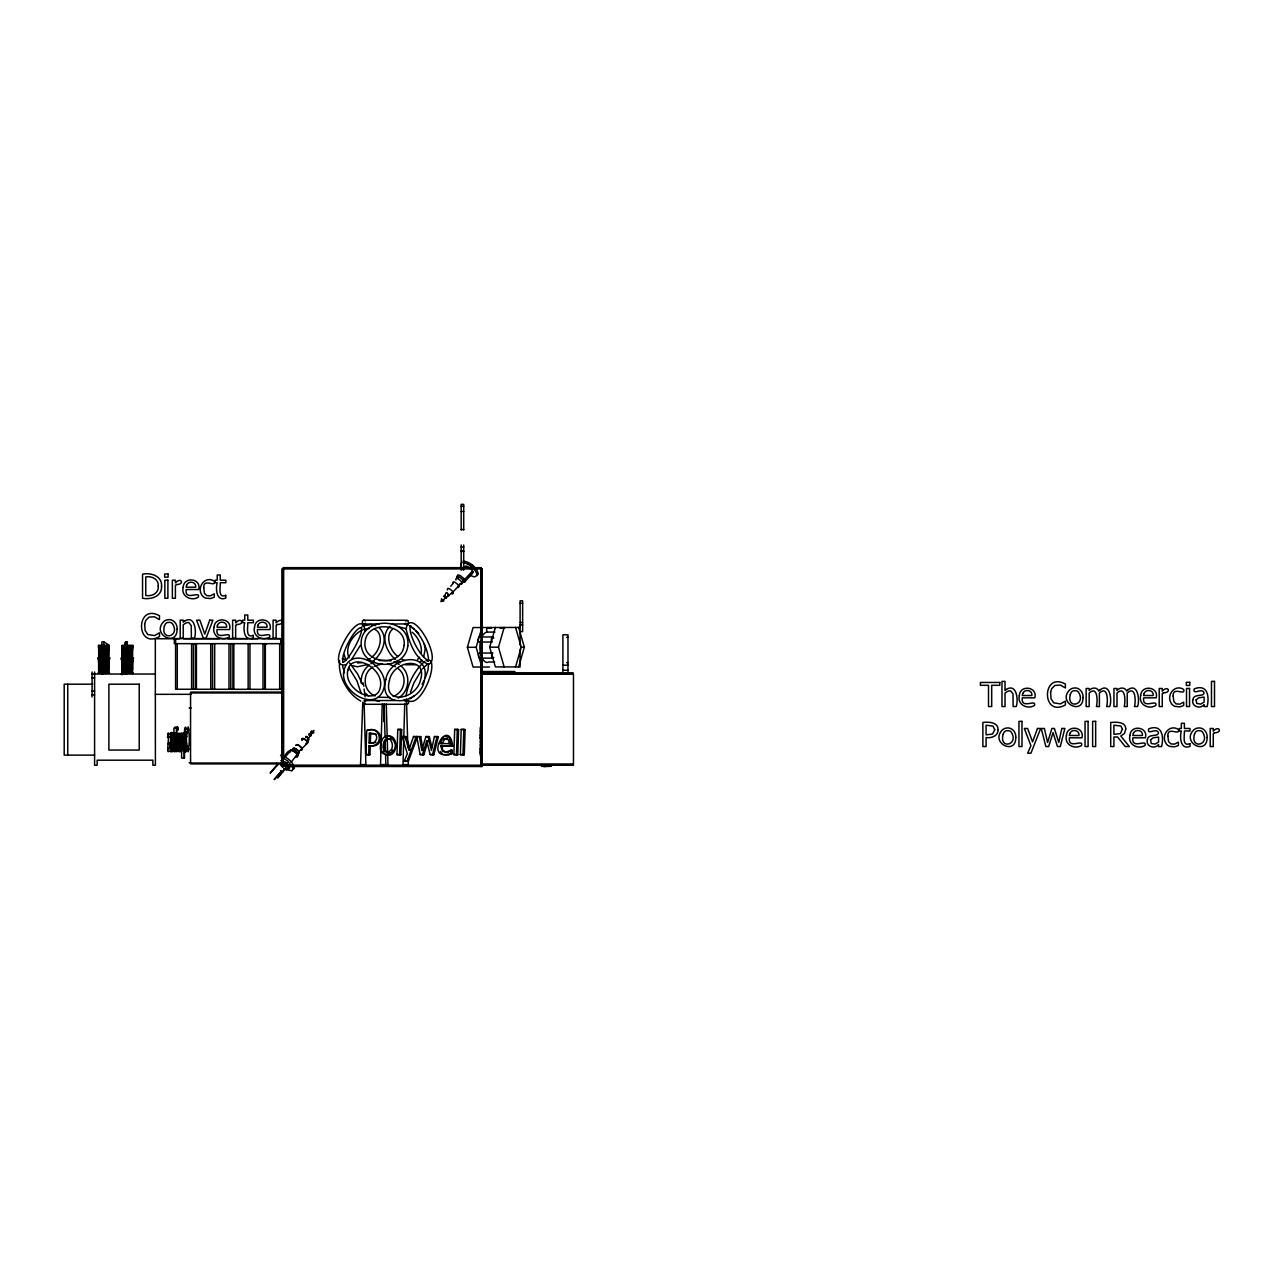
<?xml version="1.0" encoding="UTF-8"?>
<svg xmlns="http://www.w3.org/2000/svg" width="1284" height="1284" viewBox="0 0 1284 1284"><rect width="100%" height="100%" fill="white"/><g stroke="black" fill="none" stroke-linecap="round" stroke-linejoin="round"><path stroke-width="1.5" d="M480.473 742.345L480.393 737.337M480.842 744.897L480.842 740.724M480.377 738.316L480.409 733.838M480.473 739.167L480.441 734.913M480.81 747.882L480.842 743.918M101.805 656.943L101.821 654.503M101.821 670.97L101.821 669.911M101.805 654.503L101.821 651.405M101.805 671.997L101.821 670.97M101.805 665.706L101.821 664.55M480.505 736.181L480.457 730.837M480.81 751.926L480.826 746.903M101.821 651.405L101.821 650.523M101.805 669.911L101.821 668.932M101.805 667.969L101.821 665.706M101.805 650.523L101.821 647.778M101.805 668.932L101.821 667.969M101.805 664.55L101.821 661.725M101.805 660.859L101.821 659.864M101.805 647.778L101.821 646.911M101.805 661.725L101.821 660.859M101.805 659.864L101.821 658.997M101.805 646.911L101.821 646.077M480.537 733.597L480.505 728.51M480.794 749.487L480.569 753.82M480.81 754.543L480.778 750.466M101.805 645.29L101.901 641.936L103.892 641.936L109.349 645.29L98.37 645.29M125.094 645.74L125.19 642.385L127.164 642.385M361.269 683.232C360.547 676.283 363.661 669.044 369.391 665M382.231 704.097L380.529 764.574L387.977 764.574L386.259 704.097M383.884 721.656L384.381 704.097M404.733 704.097L403.015 764.574L408.328 764.574L408.151 758.732M186.501 743.596L186.292 732.057M369.969 754.735L365.924 754.575L366.694 730.532C383.194 724.385 386.099 749.294 368.973 745.603L368.685 754.575L369.969 754.735L370.257 745.763M373.74 742.954L369.054 742.874L369.359 733.276L376.597 734.352M370.338 743.035L370.659 733.437L369.359 733.276M396.965 754.575L397.783 729.44L400.399 729.44L401.683 729.601L400.881 754.735L396.965 754.575L400.881 754.735M399.597 754.575L400.399 729.44M448.581 752.28L442.611 751.397L440.669 745.86L452.738 746.02C448.533 714.835 422.677 762.84 450.909 753.467L451.021 750.161L445.596 752.344M452.738 746.02L451.454 745.86L449.978 738.027L445.275 736.358M443.542 754.543L448.405 755.024L452.193 753.628L452.305 750.321L450.861 750.161M453.862 754.575L454.68 729.44L457.297 729.44L458.581 729.601L457.778 754.735L453.862 754.575L457.778 754.735M456.478 754.575L457.297 729.44M460.378 754.575L461.197 729.44L463.813 729.44L465.097 729.601L464.294 754.735L460.378 754.575L464.294 754.735M462.994 754.575L463.813 729.44M480.521 731.318L480.633 726.487L480.81 729.601M480.569 731.607L480.746 730.243M480.746 756.035L480.585 752.841M364.977 631.343C362.329 601.522 322.172 670.216 346.086 664.614M406.065 695.607C408.328 682.799 414.732 670.136 424.587 661.517M421.088 653.508C422.532 646.654 418.343 637.105 412.132 632.209M126.699 655.723L126.811 654.503M126.699 656.943L126.811 655.723M126.811 669.911L126.699 671.997M126.699 654.503L126.811 653.476M126.699 652.449L126.811 650.523M126.699 653.476L126.811 652.449M126.683 665.706L126.811 664.55M126.667 666.829L126.811 665.706M126.667 667.969L126.811 666.829M126.683 669.911L126.811 668.932M480.617 728.285L480.617 727.466L480.842 733.341M480.697 755.746L480.681 756.565L480.441 748.187M126.683 650.523L126.811 649.56M126.683 668.932L126.811 667.969M126.683 648.741L126.811 647.778M126.683 663.619L126.811 662.672M126.699 649.56L126.811 648.741M126.683 662.672L126.811 661.725M126.683 664.55L126.811 663.619M291.003 762.439L297.792 753.596C299.702 748.572 312.831 741.863 307.117 736.839M126.651 660.859L126.811 659.864M189.133 748.636L188.106 751.798L187.143 745.908C190.048 756.517 189.936 721.993 187.175 732.747L184.623 732.747L185.602 729.569M126.667 647.778L126.811 646.911M126.667 661.725L126.811 660.859M174.142 750.305L173.934 751.365M103.218 658.997L103.025 674.052M126.667 659.864L126.811 658.997M126.667 646.911L126.811 646.077M171.639 746.855C168.702 758.218 173.886 718.976 170.034 737.417L167.53 737.417L168.252 732.859L168.894 734.384M180.37 734.175L181.269 733.469M184.238 736.759L186.742 736.759L186.742 733.678C179.407 726.792 182.89 756.196 184.11 750.45L184.11 758.025M167.546 737.417L167.706 736.583M170.05 737.417L170.772 735.427L170.194 750.145A6.901 0.899 -90 0 0 170.66 751.686L171.655 746.855M416.738 736.534L420.141 754.575L423.832 754.735L428.053 740.82L426.769 740.659L430.124 754.575L433.832 754.735L438.358 736.695L434.441 736.534L431.392 750.498L428.07 736.534L429.354 736.695L431.857 747.176M172.634 750.418L172.008 751.862L171.414 750.466M440.749 743.532C440.219 737.321 450.331 736.839 448.967 743.532L450.267 743.693L440.749 743.532L442.033 743.693L444.794 739.054L447.554 738.782M171.414 734.191L172.249 732.939A7.206 0.947 -90 0 1 172.441 733.421M439.497 743.725L439.931 741.863M103.892 641.936L103.218 657.729M126.667 645.29L127.469 641.936L125.495 641.936L125.383 674.052M430.124 754.575L432.548 754.575L437.074 736.534L438.358 736.695M184.623 732.747C184.318 732.121 184.447 725.123 186.164 727.691M187.143 732.747L188.106 726.84L189.133 730.147M308.706 738.172L313.986 730.436M489.461 667.038L473.09 667.038L467.392 647.297L473.09 627.555L520.1 627.443M481.869 667.038L476.171 647.297L481.869 627.555M520.1 649.158L520.1 666.926L495.383 666.926L489.686 647.184L495.383 627.443M504.163 666.926L498.465 647.184L504.163 627.443M515.558 666.926L521.272 647.184L515.558 627.443M518.64 666.926L524.337 647.184L518.64 627.443M429.354 736.695L425.903 736.534L421.762 750.498L419.467 736.534L420.767 736.695L423.046 750.659M420.141 754.575L422.548 754.575L426.769 740.659M168.846 742.489L168.188 744.014M410.495 692.172L413.833 682.992L421.858 669.558M408.842 749.888L405.038 736.534L406.322 736.695L410.142 750.049L408.842 749.888L413.512 736.534L420.767 736.695M168.814 748.315L168.348 749.23L167.883 747.834M339.65 660.522C337.58 675.416 347.563 694.018 360.788 701.064M183.034 733.405L184.11 735.186L184.11 733.292M406.322 736.695L402.213 736.534L407.301 753.692L404.283 761.219L408.36 761.38L417.525 736.695M178.283 733.549C181.445 733.694 179.455 744.656 179.824 748.139A6.998 0.915 -90 0 1 179.359 751.188L178.219 750.337L178.219 746.919C179.937 752.873 179.696 739.937 179.487 738.284C179.086 735.299 175.459 732.217 182.087 733.678L182.087 736.759M277.216 764.542L270.154 773.161L277.729 764.927L276.622 763.338M274.054 779.292L281.613 771.026L274.567 779.597M277.328 777.51L284.887 769.277L277.825 777.895M281.517 771.267L282.689 771.941L281.373 771.106M291.388 750.225L294.068 750.129L297.792 753.596M296.01 745.234L298.546 745.153L302.077 748.428M311.338 731.399L313.537 732.185M423.608 657.344L425.181 649.174L424.25 643.846M425.277 677.872L427.941 670.312L428.519 664.326C442.98 659.109 410.928 604.491 406.065 628.935C409.163 641.888 415.069 659.446 428.551 664.358C428.615 662.897 427.716 663.828 422.789 668.499M406.258 699.042C418.247 711.721 436.688 670.344 430.654 660.827M427.861 661.324L428.647 659.767L425.951 660.827M422.179 684.324L423.832 681.034M360.306 645.403L351.607 659.462M391.829 750.899L392.342 749.92M296.058 745.185L296.636 744.656A4.205 1.589 41 0 1 298.707 745.25L301.082 747.127A3.724 1.412 41 0 1 302.366 749.166L301.804 750.193A4.205 1.589 41 0 1 301.242 750.177M311.354 731.382C311.948 729.713 315.366 733.966 312.782 732.923M276.477 763.338L276.734 765.103L277.633 764.975M419.627 657.167L417.573 659.462M405.134 701.706L406.627 700.534M410.366 625.661C407.75 633.205 420.012 656.959 428.407 660.698M168.798 751.317L168.14 751.686A6.901 0.899 -90 0 1 167.674 750.145L168.589 736.053M408.392 623.318L408.087 620.637L405.423 620.958M171.847 736.551L172.666 751.365M444.136 596.739L446.206 592.582A2.279 0.867 41 0 1 447.33 592.903L449.079 595.583A2.311 0.867 41 0 1 447.522 595.038M450.78 586.226L452.931 583.658M283.941 757.544C287.841 749.182 293.089 747.673 297.631 754.815M284.679 757.56L291.308 749.952L296.331 753.13A4.831 1.83 41 0 1 298 755.778L297.278 757.111A5.457 2.07 41 0 1 295.625 756.822M282.544 766.981L283.7 765.649M281.18 762.407L285.642 763.98L286.797 762.648L289.654 767.752L288.499 769.084L285.513 768.025M471.324 566.437L472.48 565.104L474.374 568.507M443.574 600.479L442.306 600.671L441.423 598.938L443.718 600.896L441.487 599.917L441.022 601.65L452.963 591.988L472.544 570.979L472.801 573.001L464.455 582.166L462.802 581.877M463.717 582.15L464.744 580.962M468.098 577.11L471.453 573.242M390.047 626.351C379.936 635.628 386.211 652.047 395.504 659.462M421.89 660.185L419.659 662.608M311.45 731.655L308.754 735.042M171.815 736.551L172.666 733.292M365.426 623.27C361.318 626.752 361.318 617.54 365.378 620.958M441.519 738.798L443.879 736.839M365.378 703.584L364.11 704.29L407.188 704.29C411.169 702.894 406.579 698.255 403.641 700.518M284.647 764.429L285.128 765.858M371.622 657.247C381.171 650.33 383.884 632.739 374.286 629.144M372.633 661.469C382.327 654.262 389.261 637.747 379.406 627.972M392.471 629.24C385.248 635.098 389.277 650.25 397.896 656.509M372.922 666.958C361.703 673.153 362.874 691.225 375.056 695.976M398.265 698.095C409.66 691.498 411.329 673.683 400.592 665.722M413.833 696.024C410.639 698.127 410.864 699.218 409.596 698.319M452.305 750.321L450.106 751.686M179.198 751.75L178.412 750.209M185.602 751.798L185.458 749.439C186.228 760.305 182.681 730.628 186.742 733.678M361.96 630.203C352.201 634.954 344.465 648.035 349.055 657.793M367.513 660.201L370.37 658.435M461.903 562.504L460.587 564.045L461.486 567.095M477.038 575.553L478.37 574.028C476.781 567.384 469.848 561.622 463.059 561.172M307.678 739.199A2.279 0.867 41 0 0 308.802 739.52L307.566 737.128A2.311 0.867 41 0 0 305.929 736.502L306.073 737.786M291.308 749.952L289.847 751.381A4.831 1.83 41 0 0 290.152 752.071M281.79 771.331L280.554 770.625L281.244 771.074M293.121 769.597L294.437 768.057C293.073 761.605 286.653 756.854 280.538 755.153M428.471 660.602L427.476 660.746M370.867 663.764L374.43 662.03M374.43 666.219L382.471 663.668M393.161 696.393C405.102 692.285 407.879 675.801 398.184 668.627M374.928 742.73L375.891 742.28M464.455 582.166L464.792 579.87M449.015 595.567L449.175 594.685M306.009 736.518L305.833 737.417M290.569 749.92L289.847 751.252M297.519 755.457L298.097 754.382A3.932 1.493 41 0 0 296.732 752.215L294.229 750.241A4.446 1.685 41 0 0 292.046 749.599L291.452 750.691M362.072 626.175L370.771 624.522L375.634 625.629M363.452 629.69L369.294 628.406M367.738 664.518L357.353 666.781L352.49 665.69M415.711 664.711L405.423 664.775M392.118 624.024L407.606 623.896M379.165 660.522L391.106 660.795M389.983 697.485L378.17 697.212M342.218 658.869L346.086 659.928M361.655 662.656L357.626 662.977M389.614 752.504C383.467 753.259 383.772 744.174 385.89 740.515A4.125 3.531 -82.9 0 1 388.121 738.91L390.047 738.91A4.093 3.515 -82.9 0 1 390.882 739.231M389.18 736.197L387.688 736.342A7.206 6.179 -82.9 0 0 385.12 737.594M342.828 661.998C346.182 663.876 364.094 634.119 361.35 627.507M471.629 573.29L472.913 571.942A4.831 1.83 41 0 0 471.244 569.277L468.162 566.854A5.457 2.07 41 0 0 465.482 566.083L465.081 568.218M457.955 587.462L458.645 585.681M546.679 766.371C534.561 766.805 560.209 765.954 547.899 766.339M546.535 766.083C529.04 766.644 563.403 765.537 546.984 766.067M406.193 700.534L407.124 700.518M406.242 704.29L407.188 704.29M461.181 506.265L463.717 506.265M461.181 511.546L463.717 511.449M461.181 529.522L463.717 529.522M461.181 547.064L463.717 547.064M461.181 550.932L463.717 550.932M461.181 551.446L463.717 551.446M461.181 569.518L463.717 569.518M520.1 603.303L522.636 603.303M363.613 620.252L407.188 620.252M520.1 622.483L522.636 622.483M363.677 624.024L379.085 624.024M520.1 624.939L522.636 624.939M520.1 631.6L522.636 631.6L522.636 600.848L520.1 600.848L520.1 645.21M494.982 632.097L487.471 632.097A15.199 7.608 -90 0 0 482.094 636.543M479.462 636.976L492.623 636.976M566.709 637.313L567.977 637.313M179.6 638.742L155.316 638.742L155.396 765.248L152.86 765.248L152.86 760.192L97.135 760.192L97.135 765.248L94.599 765.248L94.599 671.997M183.612 638.742L219.708 638.742M227.733 638.742L247.796 638.742M251.808 638.742L257.811 638.742M267.842 638.742L281.886 638.742M281.886 639.849L283.154 639.849M479.462 642.048L490.745 642.048M193.675 643.749L195.473 643.749L195.473 689.347M231.088 643.749L232.885 643.749L232.885 689.347M263.284 643.749L266.879 643.749M279.944 643.749L283.523 643.749M122.012 645.29L132.926 645.29M121.707 645.74L122.879 645.74M131.466 645.74L132.621 645.74M98.322 646.077L109.381 646.077M121.98 646.077L132.974 646.077M121.675 646.526L122.847 646.526M131.498 646.526L132.669 646.526M98.354 646.911L109.349 646.911M122.012 646.911L132.942 646.911M121.707 647.345L122.863 647.345M131.466 647.345L132.637 647.345M467.392 647.297L476.171 647.297M489.686 647.184L498.465 647.184M520.839 647.184L524.337 647.184M98.403 647.778L109.317 647.778M122.06 647.778L132.894 647.778M121.755 648.227L123.778 648.227M131.433 648.227L132.589 648.227M98.483 648.741L109.22 648.741M122.14 648.741L132.814 648.741M121.836 649.174L123.826 649.174M131.369 649.174L132.509 649.174M98.579 649.56L109.14 649.56M122.237 649.56L132.717 649.56M121.932 650.009L123.89 650.009M131.305 650.009L132.412 650.009M98.483 650.523L109.22 650.523M122.14 650.523L132.798 650.523M121.836 650.972L123.826 650.972M131.369 650.972L132.493 650.972M98.643 651.405L109.06 651.405M122.301 651.405L132.653 651.405M121.996 651.855L124.066 651.855M131.353 651.855L132.348 651.855M98.579 652.449L109.124 652.449M122.237 652.449L132.701 652.449M121.932 652.882L124.034 652.882M131.289 652.882L132.412 652.882M479.734 653.042L492.912 653.042M98.579 653.476L109.124 653.476M122.237 653.476L132.717 653.476M121.932 653.909L124.034 653.909M131.289 653.909L132.412 653.909M98.579 654.503L109.124 654.503M122.237 654.503L132.701 654.503M121.932 654.952L122.927 654.952M131.289 654.952L132.396 654.952M98.579 655.723L109.14 655.723M122.221 655.723L132.717 655.723M121.916 656.172L122.927 656.172M131.305 656.172L132.412 656.172M98.579 656.943L109.124 656.943M122.237 656.943L132.717 656.943M121.932 657.392L122.927 657.392M131.305 657.392L132.412 657.392M97.728 657.729L109.975 657.729M121.386 657.729L133.568 657.729M479.734 658.114L492.912 658.114M121.081 658.178L122.381 658.178M131.963 658.178L133.263 658.178M97.728 658.997L109.975 658.997M121.386 658.997L133.568 658.997M121.081 659.446L122.381 659.446M131.963 659.446L133.263 659.446M98.37 659.864L109.349 659.864M122.012 659.864L132.926 659.864M121.707 660.297L122.879 660.297M131.466 660.297L132.621 660.297M98.306 660.859L109.397 660.859M121.964 660.859L132.99 660.859M121.659 661.308L123.713 661.308M131.514 661.308L132.685 661.308M98.386 661.725L109.317 661.725M122.044 661.725L132.91 661.725M488.385 662.014L494.581 662.014M121.739 662.175L123.762 662.175M131.45 662.175L132.605 662.175M98.467 662.672L109.236 662.672M122.124 662.672L132.83 662.672M566.709 662.656L567.977 662.656M121.82 663.106L123.81 663.106M131.385 663.106L132.525 663.106M98.483 663.619L109.236 663.619M122.14 663.619L132.814 663.619M121.836 664.069L122.959 664.069M131.369 664.069L132.509 664.069M98.467 664.55L109.252 664.55M122.124 664.55L132.83 664.55M121.82 665L123.81 665M131.385 665L132.525 665M562.906 665.192L567.977 665.192M98.483 665.706L109.22 665.706M122.14 665.706L132.814 665.706M121.836 666.155L123.826 666.155M131.369 666.155L132.509 666.155M98.435 666.829L109.268 666.829M122.092 666.829L132.862 666.829M121.787 667.279L123.794 667.279M131.401 667.279L132.557 667.279M98.435 667.969L109.268 667.969M122.092 667.969L132.846 667.969M121.787 668.402L123.794 668.402M131.401 668.402L132.541 668.402M98.499 668.932L109.22 668.932M122.14 668.932L132.798 668.932M121.836 669.365L123.826 669.365M131.369 669.365L132.493 669.365M98.515 669.911L109.188 669.911M122.173 669.911L132.766 669.911M121.868 670.36L122.879 670.36M131.337 670.36L132.461 670.36M562.906 670.248L567.977 670.248M98.627 670.97L109.076 670.97M122.285 670.97L132.669 670.97M121.98 671.42L123.922 671.42M131.369 671.42L132.364 671.42M480.826 671.516L514.932 671.516M98.563 671.997L109.14 671.997M122.221 671.997L132.733 671.997M121.916 672.447L123.874 672.447M131.305 672.447L132.429 672.447M482.286 672.784L573.113 672.784L573.113 674.052L480.826 674.052M98.049 672.944L109.654 672.944M121.707 672.944L133.247 672.944M121.402 673.394L123.553 673.394M131.722 673.394L132.942 673.394M482.27 673.891L573.466 673.891L573.466 765.103L482.27 765.103L573.113 765.248L573.113 763.98L482.286 763.98M92.063 674.036L155.396 674.052M121.402 674.501L122.622 674.501M92.063 677.904L94.599 677.904M92.705 684.195L64.2 684.195L64.2 755.12L94.599 755.12M283.523 689.347L175.587 689.251L175.587 638.742M92.063 691.065L94.599 691.065M190.562 692.959L281.758 692.959L281.758 763.9L190.562 763.9L190.562 692.092L281.389 692.092L281.389 693.087M155.316 694.323L191.348 694.323M92.063 694.885L94.599 694.885M281.886 695.591L283.154 695.591M395.279 700.518L364.126 700.518L365.667 701.706M362.762 702.155L360.547 764.574L365.86 764.574L364.078 702.155M189.149 707.998L191.172 707.998M174.913 727.113L177.866 727.113L177.866 730.259L177.417 727.113M184.623 728.879L187.143 728.879M401.683 729.601L397.783 729.44M458.581 729.601L454.68 729.44M465.097 729.601L461.197 729.44M170.162 733.292L176.438 733.292L176.438 728.092M181.606 733.292L184.511 733.292L184.511 758.025L181.606 758.025L181.606 750.45L181.012 751.718L180.45 750.209M171.815 733.389L169.777 733.902M370.659 733.437L372.938 733.437M167.53 734.159L170.034 734.159M168.702 736.856L171.205 736.856M369.054 742.874C375.088 745.458 380.096 735.876 373.805 733.485M368.973 745.603C384.237 748.155 381.797 724.85 366.694 730.532M440.669 745.86L451.454 745.86M170.162 751.365L173.067 751.365L173.067 733.292M174.929 751.365L180.803 751.365L180.803 749.439C184.736 756.244 179.166 733.774 182.071 736.759M365.924 754.575L368.685 754.575M189.149 762.728L191.172 762.728M190.562 763.033L281.389 763.033L281.389 764.012M284.406 765.842L283.25 765.168L481.227 765.248L481.227 755.281M406.193 624.008L407.124 624.024M399.436 626.993L406.466 628.775M434.441 736.534L435.725 736.695M425.903 736.534L427.187 736.695M418.022 736.695L416.241 736.534L407.076 761.219L408.36 761.38M413.512 736.534L414.796 736.695M402.213 736.534L403.497 736.695M450.909 753.467L452.193 753.628M432.548 754.575L433.832 754.735M422.548 754.575L423.832 754.735M404.283 761.219L405.567 761.38M463.299 562.456C469.414 564.141 475.834 568.908 477.215 575.36L474.486 576.933L470.65 575.585M462.994 581.973L464.599 582.166L465.177 580.833A4.831 1.83 41 0 0 463.508 578.185L460.426 575.762A5.457 2.07 41 0 0 457.746 574.975L457.024 576.307A4.831 1.83 41 0 0 457.906 578.025M461.791 582.342L463.476 582.278L463.267 580.625M460.346 583.755L461.935 583.69L461.742 582.134A4.446 1.685 41 0 0 462.978 582.487L463.556 581.395A3.932 1.493 41 0 0 462.192 579.244L459.688 577.27A4.446 1.685 41 0 0 457.505 576.628L456.911 577.72A3.932 1.493 41 0 0 457.168 578.378L457.393 577.27L458.019 578.201M451.647 593.513L453.14 593.465L452.963 591.988M430.22 660.618L428.551 660.185C428.053 648.677 419.772 631.584 409.644 625.806M387.64 663.78L395.536 666.701M375.088 700.294L379.47 701.449M406.627 624.008L405.375 623.27M445.757 752.392L442.595 749.92L441.953 746.02M468.002 563.532L472.48 565.104M280.843 760.545L286.797 762.648M389.389 736.181C409.66 752.472 370.562 765.874 382.76 738.541A7.206 6.179 -82.9 0 1 386.404 736.181C399.805 732.859 398.377 759.438 385.682 754.591M404.572 623.928L407.975 625.308M402.085 659.366L405.054 660.554M281.164 756.918L287.52 760.754L293.105 768.009L291.966 770.914L286.717 769.63M361.767 627.732C355.507 625.918 340.164 654.262 343.085 662.4M310.054 736.181C312.702 735.523 304.982 732.073 311.097 735.716M282.913 764.638L283.282 763.498M394.011 661.565L399.196 664.406M445.115 597.654C448.758 599.596 443.991 593.706 443.911 596.37M445.05 597.59L446.463 597.365M409.676 625.982L414.491 629.256M397.109 660.538L400.319 662.721M185.955 751.638C189.711 749.968 183.275 734.127 186.726 736.759M280.458 764.879L282.416 766.692M368.508 696.137L365.619 693.344M442.226 753.788L440.284 751.381M415.904 630.685L418.712 633.526M349.649 662.977L357.626 673.988L362.521 684.276M384.526 753.788L382.776 751.268M348.718 667.536L356.872 680.713L361.237 693.521M307.454 742.008C306.972 740.194 301.066 736.31 302.061 740.114M298.995 751.975C298.482 750.049 292.222 745.94 293.282 749.968A3.724 1.412 41 0 1 292.993 749.23L293.555 748.203A4.205 1.589 41 0 1 295.625 748.797L298 750.675A3.724 1.412 41 0 1 299.284 752.713L298.723 753.74A4.205 1.589 41 0 1 297.455 753.515M182.087 733.678C177.914 733.437 182.167 748.797 180.402 751.365M285.642 763.98L288.499 769.084M345.733 659.575L344.08 654.519M449.48 740.082L450.074 741.59M344.433 672.864L342.635 666.027M175.699 750.337L176.839 751.188A6.998 0.915 -90 0 0 177.031 750.466M364.11 689.075L365.089 696.811M480.681 727.9L480.794 731.431M480.537 751.654L480.617 756.115M406.547 702.155L407.83 747.015M384.109 704.097L385.056 737.257M385.168 741.173L385.441 750.915M385.553 754.815L385.826 764.574M480.746 730.163L480.778 733.052M480.489 749.728L480.569 754.719M480.81 730.58L480.81 735.572M480.457 747.208L480.505 752.472M480.826 734.592L480.826 738.525M480.425 744.271L480.473 749.519M480.842 737.546L480.842 741.703M480.377 741.077L480.441 746.052M567.977 672.784L567.977 634.794L562.906 634.794L562.906 672.784M481.227 627.539L481.227 567.656L283.154 567.656L283.154 766.516M481.227 667.455L481.227 727.338M480.97 567.656L480.97 766.516M463.717 530.019L463.717 504.355L461.181 504.355L461.181 530.019M463.717 544.994L463.717 570.016M461.181 544.994L461.181 570.016M283.636 567.656L283.636 757.271M283.379 765.248L283.379 766.516M281.453 689.251L281.453 643.653L174.319 643.653L174.319 638.581L280.714 638.581L280.714 643.653M279.671 643.653L279.671 689.251M265.339 643.653L265.339 689.251M264.809 643.653L264.809 689.251M263.011 643.653L263.011 689.251M249.947 643.653L249.947 689.251M248.149 643.653L248.149 689.251M233.832 643.653L233.832 689.251M230.815 643.653L230.815 689.251M229.017 643.653L229.017 689.251M214.701 643.653L214.605 689.347M212.534 643.653L212.534 689.251M210.737 643.653L210.737 689.251M196.404 643.653L196.404 689.251M193.403 643.653L193.403 689.251M191.605 643.653L191.605 689.251M177.85 751.365L177.85 733.292L177.449 751.365M177.272 643.653L177.272 689.251M175.715 733.292L176.149 751.718L176.839 728.092L173.934 728.092L173.934 733.292M170.162 742.2L170.162 747.689M126.811 671.997L126.811 672.944M126.57 657.729L126.57 658.997M126.618 672.944L126.618 674.052M102.977 657.729L102.977 658.997M101.821 671.997L101.821 672.944M101.805 657.729L101.805 658.997M101.805 672.944L101.805 674.052M92.063 671.997L92.063 697.019M67.747 684.195L67.747 755.12M457.81 587.414A4.205 1.589 41 0 0 458.372 587.43L458.934 586.419A3.724 1.412 41 0 0 457.65 584.364L455.274 582.503A4.205 1.589 41 0 0 453.204 581.909L452.658 582.92A3.724 1.412 41 0 0 452.899 583.546M460.186 583.674A4.205 1.589 41 0 0 461.47 583.899L462.015 582.872A3.724 1.412 41 0 0 460.731 580.817L458.356 578.956A4.205 1.589 41 0 0 456.285 578.346L455.74 579.373A3.724 1.412 41 0 0 455.981 579.999M451.503 593.433A3.964 1.493 41 0 0 452.69 593.641L453.22 592.678A3.515 1.332 41 0 0 452 590.752L449.769 588.987A3.964 1.493 41 0 0 447.811 588.425L447.297 589.388A3.515 1.332 41 0 0 447.522 589.982M363.853 686.25A21.539 19.26 0 0 1 363.147 682.96M487.471 662.496A15.199 7.608 -90 0 1 482.094 658.05M480.89 654.888A15.199 7.608 -90 0 1 480.12 643.364M487.294 632.274A2.536 1.268 -90 0 1 486.925 628.534A2.536 1.268 -90 0 1 488.819 628.293M500.198 628.293A2.536 1.268 -90 0 1 501.98 628.293M480.072 658.018A2.536 1.268 -90 0 1 478.547 656.445A2.536 1.268 -90 0 1 479.205 653.283A2.536 1.268 -90 0 1 480.842 654.31M493.794 657.36A2.536 1.268 -90 0 1 491.9 657.119A2.536 1.268 -90 0 1 492.27 653.379M480.36 641.294A2.536 1.268 -90 0 1 478.643 641.454A2.536 1.268 -90 0 1 478.418 638.052A2.536 1.268 -90 0 1 480.088 637.313M492.302 641.952A2.536 1.268 -90 0 1 491.628 637.971A2.536 1.268 -90 0 1 493.73 638.244M489.653 628.293A2.536 1.268 -90 0 1 491.451 628.293M502.83 628.293A2.536 1.268 -90 0 1 504.612 628.293M302.029 740.001A3.515 1.332 41 0 1 301.804 739.407L302.318 738.444A3.964 1.493 41 0 1 304.276 739.006L306.507 740.772A3.515 1.332 41 0 1 307.727 742.698L307.197 743.677A3.964 1.493 41 0 1 305.993 743.468M283.973 768.859L286.316 769.71L283.973 768.859M173.5 740.194L174.528 751.862L175.298 735.299A7.206 0.947 -90 0 0 174.752 732.939L173.5 740.194M182.97 739.44L183.596 748.973L183.484 735.684L182.97 739.44M173.934 739.279C173.998 770.143 176.389 722.106 173.934 739.279M181.879 745.924C180.819 755.473 180.851 735.058 181.879 745.924M186.533 745.924C185.474 755.473 185.506 735.058 186.533 745.924M344.08 670.023C338.382 691.482 377.207 714.209 383.996 687.726C389.726 666.252 351.013 643.669 344.08 670.023M347.836 670.264C343.261 689.588 376.517 706.665 380.257 687.566C384.911 668.226 351.8 651.149 347.836 670.264M404.107 645.338C406.996 623.591 367.385 619.145 365.025 641.856C362.265 664.005 401.683 667.857 404.107 645.338M407.847 645.708C405.279 669.959 365.218 670.762 361.414 646.783C356.759 616.031 410.864 615.148 407.847 645.708M203.739 587.703L204.429 593.256L206.676 595.583L210.319 595.872L214.267 593.818L214.267 597.237L210.512 598.537L205.504 598.087A6.998 6.998 0 0 1 201.845 595.038C196.5 586.932 205.424 575.376 214.267 581.154C216.338 588.104 203.161 577.559 203.739 587.703M1167.862 735.989L1168.552 741.542L1170.815 743.869L1174.459 744.158L1178.391 742.104L1178.391 745.523L1174.635 746.823L1169.628 746.373A6.998 6.998 0 0 1 1165.968 743.324C1160.624 735.218 1169.547 723.662 1178.391 729.44C1180.461 736.39 1167.3 725.845 1167.862 735.989M1173.159 696.008L1173.849 701.546L1176.096 703.873L1179.739 704.162L1183.671 702.123L1183.671 705.542L1179.916 706.842L1174.924 706.377A6.998 6.998 0 0 1 1171.265 703.327C1165.904 695.238 1174.844 683.682 1183.671 689.46C1185.758 696.409 1172.581 685.865 1173.159 696.008M144.659 624.008L145.124 630.492L147.853 634.553L154.561 635.58L159.473 632.787L159.473 636.607C135.526 649.945 135.606 602.581 159.473 615.758L159.473 619.626L154.497 616.785L149.088 617.09L145.766 620.332L144.659 624.008M177.08 629.224C177.304 647.28 151.817 634.842 163.164 622.178A7.206 7.206 0 0 1 167.305 619.835C172.923 618.407 177.706 623.799 177.08 629.224M1015.756 737.514C1015.981 755.586 990.494 743.147 1001.841 730.484A7.206 7.206 0 0 1 1005.966 728.124C1011.583 726.696 1016.366 732.089 1015.756 737.514M1050.585 692.317L1051.034 698.801L1053.763 702.862L1060.488 703.889L1065.383 701.096L1065.383 704.916C1041.452 718.254 1041.533 670.89 1065.383 684.067L1065.383 687.935L1060.424 685.094L1054.999 685.399L1051.692 688.641L1050.585 692.317M1083.006 697.533C1083.231 715.589 1057.743 703.151 1069.091 690.487A7.206 7.206 0 0 1 1073.215 688.144C1078.833 686.715 1083.616 692.108 1083.006 697.533M1207.104 737.514C1207.313 755.586 1181.826 743.147 1193.173 730.484A7.206 7.206 0 0 1 1197.314 728.124C1202.931 726.696 1207.714 732.089 1207.104 737.514M183.195 587.237C180.739 596.161 191.268 601.682 198.33 597.156C200.465 590.175 184.559 601.731 186.148 589.533L198.667 589.533C201.732 578.314 183.756 576.147 183.195 587.237M214.075 627.218C211.619 636.142 222.148 641.663 229.21 637.137C231.425 630.171 215.375 641.711 217.028 629.529L229.547 629.529C232.613 618.31 214.653 616.127 214.075 627.218M254.537 627.218C252.081 636.142 262.61 641.663 269.672 637.137C271.807 630.171 255.901 641.711 257.49 629.529L270.009 629.529C273.075 618.31 255.099 616.127 254.537 627.218M1019.352 695.527C1016.88 704.451 1027.409 709.972 1034.471 705.446C1036.621 698.48 1020.7 710.02 1022.289 697.838L1034.808 697.838C1037.873 686.619 1019.913 684.436 1019.352 695.527M1066.442 735.523C1063.971 744.447 1074.499 749.968 1081.561 745.442C1083.712 738.461 1067.79 750.017 1069.379 737.818L1081.914 737.818C1084.964 726.6 1067.004 724.433 1066.442 735.523M1129.936 735.523C1127.464 744.447 1137.993 749.968 1145.055 745.442C1147.27 738.461 1131.22 750.017 1132.873 737.818L1145.408 737.818C1148.458 726.6 1130.498 724.433 1129.936 735.523M1140.674 695.527C1138.218 704.451 1148.747 709.972 1155.809 705.446C1157.943 698.48 1142.038 710.02 1143.627 697.838L1156.146 697.838C1159.211 686.619 1141.235 684.436 1140.674 695.527M158.221 586.194C159.055 593.192 151.737 596.643 145.766 595.503L145.766 576.917C151.705 575.81 158.959 579.244 158.221 586.194M998.085 729.713C998.294 735.941 991.296 738.461 986.08 737.562L986.08 746.55L982.87 746.55L982.87 722.459C988.359 721.865 998.198 721.865 998.085 729.713M164.4 626.159C160.275 641.438 180.546 636.832 172.666 624.008A4.093 4.093 0 0 0 170.146 622.403L167.915 622.403A4.125 4.125 0 0 0 165.363 624.008L164.4 626.159M1003.077 734.464C998.952 749.744 1019.223 745.121 1011.343 732.297A4.093 4.093 0 0 0 1008.823 730.692L1006.576 730.692A4.125 4.125 0 0 0 1004.04 732.297L1003.077 734.464M1070.326 694.467C1066.201 709.747 1086.473 705.141 1078.592 692.317A4.093 4.093 0 0 0 1076.056 690.712L1073.825 690.712A4.125 4.125 0 0 0 1071.289 692.317L1070.326 694.467M1194.409 734.464C1190.284 749.744 1210.571 745.121 1202.691 732.297A4.093 4.093 0 0 0 1200.155 730.692L1197.924 730.692A4.125 4.125 0 0 0 1195.388 732.297L1194.409 734.464M161.559 586.242C162.169 596.546 150.854 599.885 142.556 598.248L142.556 574.173C150.838 572.407 162.362 576.034 161.559 586.242M1147.414 739.568C1145.36 746.261 1154.573 749.631 1158.569 744.624L1158.569 746.55L1161.603 746.55C1164.106 736.149 1161.86 723.694 1148.682 728.863C1146.644 735.973 1157.269 726.856 1158.489 733.1C1158.056 737.048 1148.04 733.405 1147.414 739.568M1192.948 699.571C1190.894 706.264 1200.123 709.651 1204.103 704.627L1204.103 706.553L1207.137 706.553C1209.64 696.169 1207.393 683.698 1194.216 688.866C1192.178 695.992 1202.803 686.86 1204.023 693.119C1203.59 697.052 1193.574 693.408 1192.948 699.571M383.707 742.505C379.534 757.849 397.542 752.857 390.882 740.354A4.093 3.515 -82.9 0 0 388.763 738.749L386.837 738.749A4.125 3.531 -82.9 0 0 384.606 740.354L383.707 742.505M1125.795 728.991L1124.447 733.421L1120.804 736.053L1129.374 746.55L1125.217 746.55L1117.578 736.968L1113.918 736.968L1113.918 746.55L1110.724 746.55L1110.724 722.459C1115.908 722.154 1125.747 721.303 1125.795 728.991M1122.441 729.232L1120.226 733.678L1113.918 734.304L1113.918 725.203L1120.932 726.038L1122.441 729.232M994.747 729.793L992.5 734.079L986.08 734.833L986.08 725.203L993.014 726.134L994.747 729.793M1150.544 739.889L1151.218 743.452L1155.151 744.094L1158.569 742.088L1158.569 737.08L1153.144 737.818L1150.544 739.889M1196.094 699.892L1196.768 703.455L1200.684 704.097L1204.103 702.107L1204.103 697.084L1198.694 697.838L1196.094 699.892M385.762 679.637C377.817 710.453 420.574 704.579 424.25 680.697C432.243 650.121 389.405 655.643 385.762 679.637M389.405 680.697C382.664 705.205 416.273 700.165 420.59 679.685C427.941 655.899 392.92 659.944 389.405 680.697M1061.804 728.477L1058.786 742.473L1054.389 728.477L1051.885 728.477L1047.6 742.473L1044.406 728.477L1041.244 728.477L1045.866 746.55L1048.659 746.55L1053.041 732.618L1057.47 746.55L1060.279 746.55L1064.853 728.477L1061.804 728.477M186.597 585.199L186.148 587.205L195.698 587.205C196.58 581.652 188.331 580.384 186.597 585.199M217.477 625.18L217.028 627.202L226.594 627.202C227.461 621.633 219.211 620.365 217.477 625.18M257.94 625.18L257.49 627.202L267.04 627.202C267.923 621.633 259.673 620.365 257.94 625.18M1022.754 693.488L1022.289 695.511L1031.854 695.511C1032.737 689.941 1024.471 688.673 1022.754 693.488M1069.845 733.485L1069.379 735.491L1078.945 735.491C1079.828 729.938 1071.562 728.67 1069.845 733.485M1133.339 733.485L1132.873 735.491L1142.439 735.491C1143.322 729.938 1135.056 728.67 1133.339 733.485M1144.076 693.488L1143.627 695.511L1153.176 695.511C1154.059 689.941 1145.809 688.673 1144.076 693.488M209.709 620.172L204.814 634.119L199.871 620.172L196.58 620.172L203.337 638.244L206.082 638.244L212.887 620.172L209.709 620.172M1037.488 728.477L1032.561 741.847L1027.633 728.477L1024.343 728.477L1030.924 745.667L1027.681 753.21L1030.94 753.21L1040.65 728.477L1037.488 728.477M1100.195 689.749L1098.847 691.097C1097.355 686.924 1091.528 687.325 1089.169 690.487L1089.169 688.481L1086.136 688.481L1086.136 706.553L1089.169 706.553L1089.169 693.055C1097.868 685.03 1097.724 701.915 1096.392 706.553L1099.425 706.553L1099.361 693.103C1108.076 684.95 1108.044 701.85 1106.648 706.553L1109.681 706.553C1112.121 700.871 1110.339 682.302 1100.195 689.749M1128.026 689.749L1126.662 691.097C1125.185 686.924 1119.343 687.325 1117 690.487L1117 688.481L1113.95 688.481L1113.95 706.553L1117 706.553L1117 693.055C1125.699 685.03 1125.538 701.915 1124.206 706.553L1127.256 706.553L1127.191 693.103C1135.891 684.95 1135.859 701.85 1134.462 706.553L1137.512 706.553C1139.951 700.871 1138.17 682.302 1128.026 689.749M176.518 584.509L175.41 585.424L175.41 598.248L172.361 598.248L172.361 580.191L175.41 580.191L175.41 582.872C181.461 576.323 184.896 584.734 176.518 584.509M236.786 624.489L235.662 625.42L235.662 638.244L232.629 638.244L232.629 620.172L235.662 620.172L235.662 622.852C241.713 616.304 245.148 624.73 236.786 624.489M277.232 624.489L276.124 625.42L276.124 638.244L273.075 638.244L273.075 620.172L276.124 620.172L276.124 622.852C282.175 616.304 285.61 624.73 277.232 624.489M1163.368 692.798L1162.261 693.729L1162.261 706.553L1159.211 706.553L1159.211 688.481L1162.261 688.481L1162.261 691.161C1168.312 684.613 1171.746 693.039 1163.368 692.798M1214.375 732.795L1213.268 733.71L1213.268 746.55L1210.218 746.55L1210.218 728.477L1213.268 728.477L1213.268 731.158C1219.319 724.609 1222.753 733.02 1214.375 732.795M184.607 621.103L183.243 622.178L183.243 620.172L180.209 620.172L180.209 638.244L183.243 638.244L183.243 624.746L185.602 623.173A5.184 5.184 0 0 1 188.973 622.66L191.252 625.629L191.364 638.244L194.414 638.244C196.821 632.161 195.024 614.538 184.607 621.103M1006.367 689.412L1005.019 690.487L1005.019 681.387L1001.969 681.387L1001.969 706.553L1005.019 706.553L1005.019 693.055L1007.378 691.482A5.184 5.184 0 0 1 1010.733 690.969L1013.012 693.938L1013.14 706.553L1016.174 706.553C1018.581 700.47 1016.8 682.847 1006.367 689.412M410.013 625.998L411.008 625.87L410.094 625.95M225.679 595.359C217.67 598.793 220.559 586.547 220.254 582.711L225.856 582.711L225.856 580.191L220.254 580.191L220.254 574.991L217.221 574.991L217.221 580.191L215.166 580.191L215.166 582.711L217.221 582.711C215.503 588.698 216.306 601.939 225.856 598.087L225.679 595.359M253.221 635.355C245.212 638.774 248.085 626.528 247.796 622.692L253.397 622.692L253.397 620.172L247.796 620.172L247.796 614.988L244.746 614.988L244.746 620.172L242.692 620.172L242.692 622.692L244.746 622.692C243.029 628.695 243.832 641.936 253.397 638.084L253.221 635.355M1189.803 743.645C1181.794 747.079 1184.683 734.833 1184.394 730.997L1189.979 730.997L1189.979 728.477L1184.394 728.477L1184.394 723.277L1181.344 723.277L1181.344 728.477L1179.29 728.477L1179.29 730.997L1181.344 730.997C1179.627 736.984 1180.429 750.225 1189.979 746.373L1189.979 743.645M551.911 764.959L550.146 765.023L551.895 764.943M482.238 568.924L281.886 568.924L281.886 766.516L482.238 766.516L482.238 568.924M168.108 574.012L164.641 574.012L164.641 577.158L168.108 577.158L168.108 574.012M167.899 580.191L164.85 580.191L164.85 598.248L167.899 598.248L167.899 580.191M1214.504 681.387L1211.47 681.387L1211.47 706.553L1214.504 706.553L1214.504 681.387M999.787 682.462L980.414 682.462L980.414 685.319L988.503 685.319L988.503 706.553L991.697 706.553L991.697 685.319L999.787 685.319L999.787 682.462M1189.754 682.302L1186.304 682.302L1186.304 685.463L1189.754 685.463L1189.754 682.302M139.218 684.195L108.883 684.195L108.883 750.049L139.218 750.049L139.218 684.195M1189.546 688.481L1186.512 688.481L1186.512 706.553L1189.546 706.553L1189.546 688.481M1021.984 721.367L1018.95 721.367L1018.95 746.55L1021.984 746.55L1021.984 721.367M1088.094 721.367L1085.044 721.367L1085.044 746.55L1088.094 746.55L1088.094 721.367M1095.653 721.367L1092.62 721.367L1092.62 746.55L1095.653 746.55L1095.653 721.367"/></g></svg>
